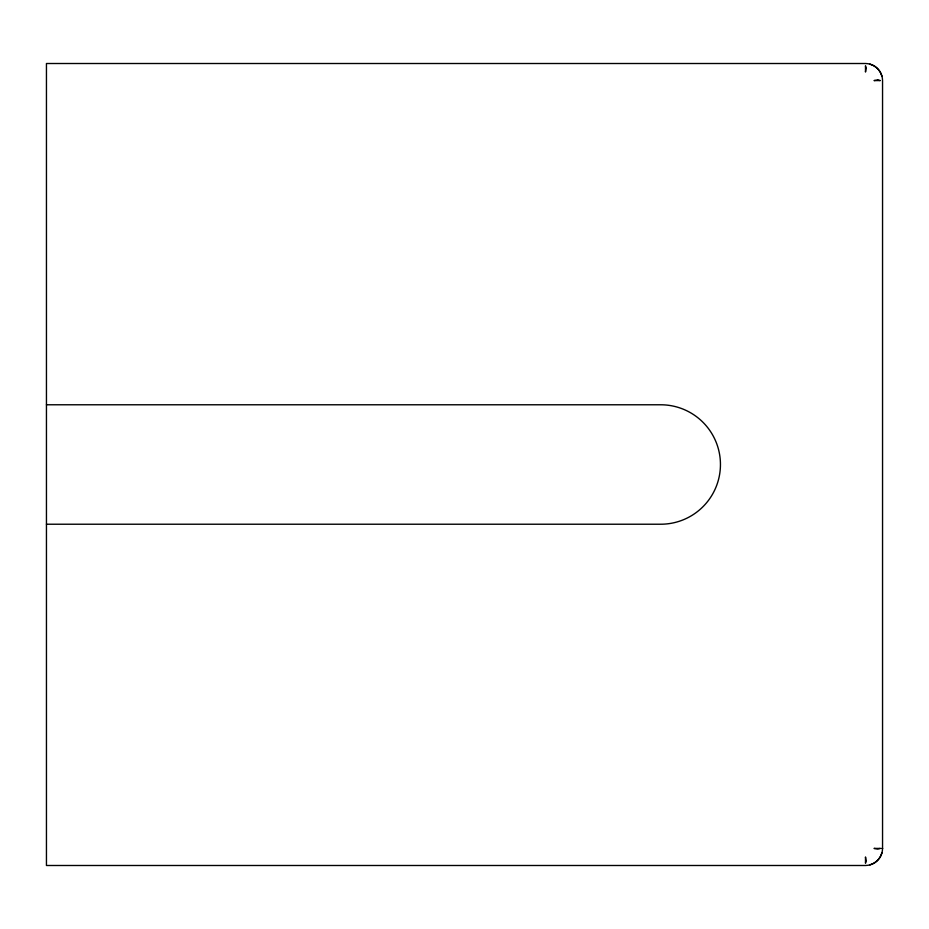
<?xml version="1.0" encoding="UTF-8"?>
<svg xmlns="http://www.w3.org/2000/svg" width="929" height="929" viewBox="0 0 929 929"><rect width="100%" height="100%" fill="white"/><g stroke="black" fill="none" stroke-linecap="round" stroke-linejoin="round"><path stroke-width="1.39" d="M874.503 862.855C879.403 859.766 882.538 854.239 882.55 848.421L882.55 80.579C882.538 74.761 879.403 69.234 874.503 66.145M880.262 856.956L881.969 852.845M879.914 857.444C876.825 862.333 871.297 865.48 865.491 865.491L46.45 865.491L46.45 63.509L865.491 63.509C871.297 63.52 876.825 66.667 879.914 71.556M869.904 864.911L874.015 863.204M46.45 404.777L660.728 404.777A59.723 59.723 0 0 1 720.451 464.5A59.723 59.723 0 0 1 660.728 524.223L46.45 524.223M869.904 64.089L874.015 65.796M880.262 72.044L881.969 76.155M866.095 68.316L865.491 72.044L865.491 65.796L866.095 68.316M866.095 860.684L865.491 863.204L865.491 856.956L866.095 860.684M865.782 63.799L865.782 63.799M882.26 80.289L882.26 80.289M865.782 865.201L865.782 865.201M882.55 848.421L881.969 848.421L882.55 848.421M880.262 848.421L877.754 849.036L874.015 848.421L880.262 848.421M877.754 79.964L874.015 80.579L880.262 80.579L877.754 79.964"/></g></svg>
